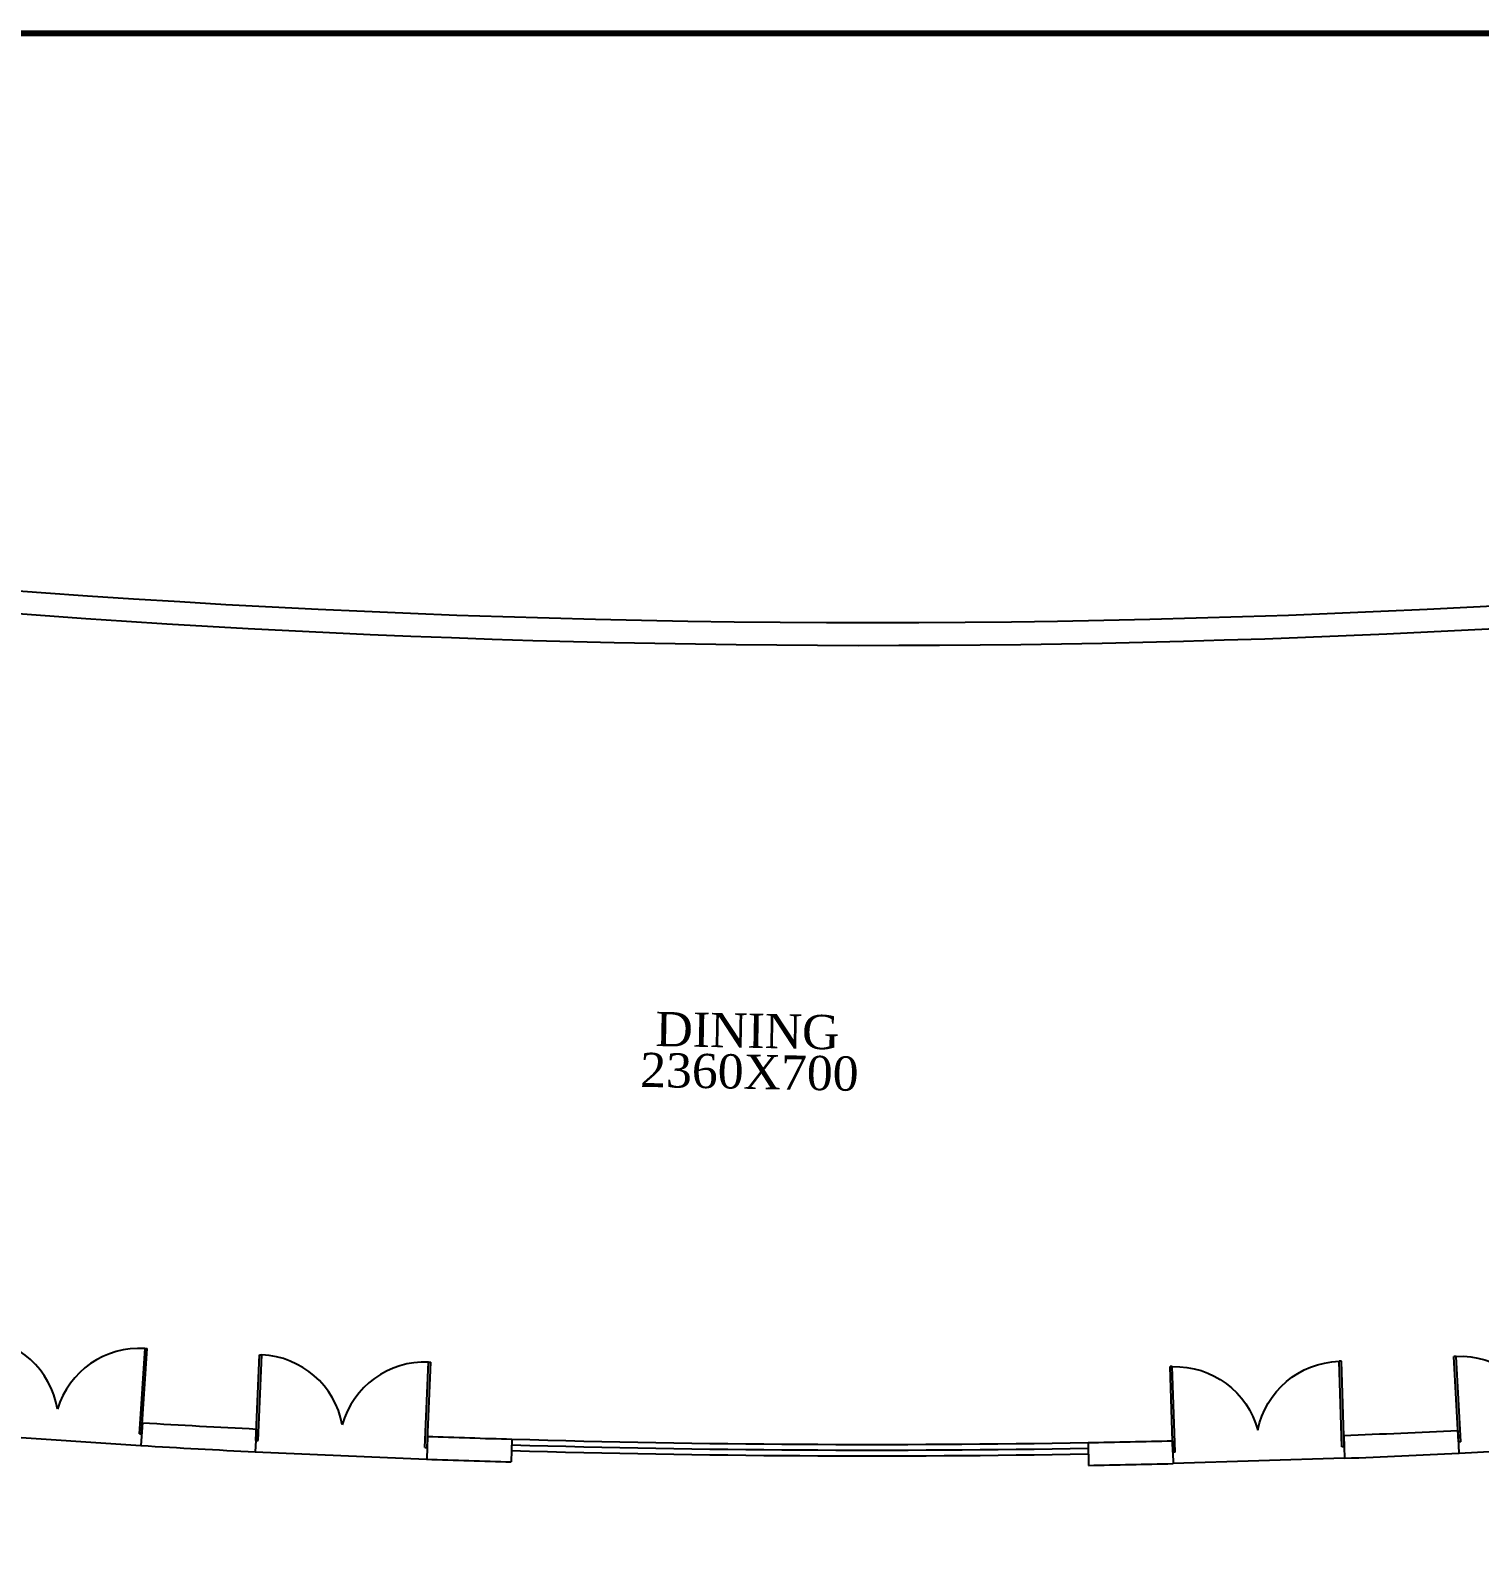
# Model space of a CAD drawing. Header units: metres. Extents: x 159409 to 239023, y 50504 to 95165.
# Drawn here: x 175074 to 176343, y 79974 to 81304 of the extents above; entities that cross this region are included whole.
import ezdxf

# ---------------------------------------------------------------- set-up
doc = ezdxf.new("R2010")
doc.units = ezdxf.units.M
doc.header["$MEASUREMENT"] = 0
doc.layers.add('TEXT', color=3, linetype='Continuous')
doc.styles.add('DIM', font='times.ttf', dxfattribs={"height": 0.3})

# ---------------------------------------------------------------- blocks, each defined once
blk = doc.blocks.new('d2')
at = {"color": 8, "ltscale": 8}
for p, q in [((-332.772, -186.458, 9945.752), (-332.753, -186.454, 9945.752)), ((-332.628, -187.194, 9945.752), (-332.772, -186.458, 9945.752)), ((-332.609, -187.19, 9945.752), (-332.753, -186.454, 9945.752)), ((-332.753, -186.454, 9945.752), (-332.753, -186.454, 9945.732)), ((-332.753, -186.454, 9945.732), (-332.753, -186.454, 9945.732)), ((-334.226, -186.743, 9945.752), (-334.206, -186.739, 9945.752)), ((-334.062, -187.475, 9945.752), (-334.206, -186.739, 9945.752)), ((-334.082, -187.479, 9945.752), (-334.226, -186.743, 9945.752)), ((-332.628, -187.194, 9945.752), (-332.609, -187.19, 9945.752)), ((-334.063, -187.577, 9945.752), (-332.589, -187.288, 9945.752)), ((-334.082, -187.479, 9945.752), (-334.062, -187.475, 9945.752))]:
    blk.add_line(p, q, dxfattribs=at)
for centre, start, end in [((-332.628, -187.194, 9945.752), 101.092, 178.0402), ((-334.062, -187.475, 9945.752), 24.1438, 101.092)]:
    blk.add_arc(centre, 0.75, start, end, dxfattribs=at)

msp = doc.modelspace()

# ---------------------------------------------------------------- linework, layer by layer
at = {"color": 0, "ltscale": 10}
for p, q in [((175172.184, 80084.454, -4.392), (175170.865, 80064.454, -4.392)), ((175272.039, 80078.955, -4.392), (175271.04, 80058.98, -4.392)), ((175421.866, 80072.548, -4.392), (175421.149, 80052.519, -4.392)), ((175495.825, 80070.09, -4.392), (175495.241, 80050.099, -4.392)), ((176224.418, 80073.353, -4.389), (176225.053, 80053.363, -4.392)), ((176324.328, 80077.633, -4.389), (176325.276, 80057.656, -4.392)), ((176000.398, 80067.119, -4.392), (176000.747, 80047.122, -4.392)), ((176074.383, 80068.664, -4.392), (176074.882, 80048.595, -4.392))]:
    msp.add_line(p, q, dxfattribs=at)
at = {"color": 6, "const_width": 5.123, "elevation": -4.392}
msp.add_lwpolyline([(179166.557, 81301.656), (179166.557, 76559.83), (172422.808, 76559.83), (172422.808, 81301.656)], close=True, dxfattribs=at)
at = {"color": 0, "ltscale": 10}
for radius, start, end in [(10088.5, 255.2456003, 284.7551355), (10108.5, 262.2500349, 275.1825684), (10808.5, 266.6076994, 267.1378344), (10808.5, 267.9328006, 268.3250768), (10808.5, 268.3250768, 271.0001031), (10808.5, 272.1881127, 272.7182196), (10828.5, 266.6069941, 267.1378344), (10818.5, 268.3250768, 271.0004947), (10813.5, 268.3250768, 271.000299), (10808.5, 271.0001031, 271.3923804), (10828.5, 272.1874298, 272.7182196), (10828.5, 267.9328301, 268.3250768), (10828.5, 271.0001031, 271.3924383)]:
    msp.add_arc((175811.745, 90873.972, -4.392), radius, start, end, dxfattribs=at)

# ---------------------------------------------------------------- block references
at = {"color": 8, "yscale": 100, "zscale": 100}
for p, xscale, rotation in [((212121.594, 89633.468, -994579.563), 100, 345.1338317822346), ((139482.122, 90032.36, -994579.56), -100, 14.23598954227337), ((212140.675, 90473.592, -994579.563), 100, 346.4591230519664), ((139472.253, 90873.055, -994579.563), -100, 12.91038457742287)]:
    msp.add_blockref('d2', p, dxfattribs=dict(at, xscale=xscale, rotation=rotation))

# ---------------------------------------------------------------- texts
at = {"layer": 'TEXT', "lineweight": -2, "ltscale": 2, "char_height": 30, "width": 355.21968, "attachment_point": 7, "rotation": 358.93197, "style": 'DIM'}
for s, insert in [('{\\C3;DINING}', (175621.328, 80414.031, -1535693.007)), ('{\\C3;2360X700}', (175607.877, 80378.272, -1535693.007))]:
    msp.add_mtext(s, dxfattribs=dict(at, insert=insert))

doc.saveas('drawing.dxf')
